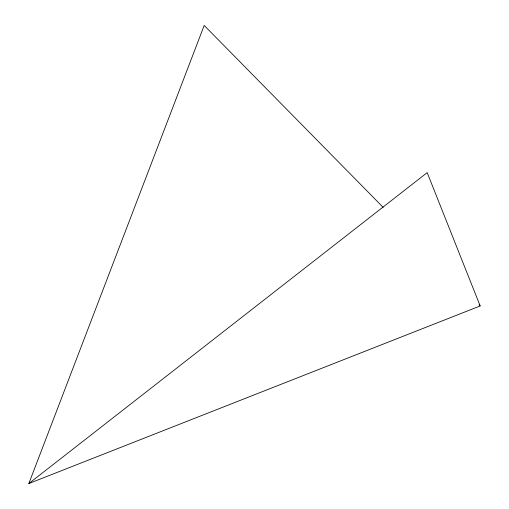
<?xml version="1.0" encoding="UTF-8"?>
<svg xmlns="http://www.w3.org/2000/svg" width="509" height="509" viewBox="0 0 509 509"><rect width="100%" height="100%" fill="white"/><g stroke="black" fill="none" stroke-linecap="round" stroke-linejoin="round"><path stroke-width="0.76" d="M28.828 483.55L427.185 172.627L480.172 305.954L28.828 483.55L204.192 25.45L383.162 207.354M479.058 304.821L480.172 305.954"/></g></svg>
